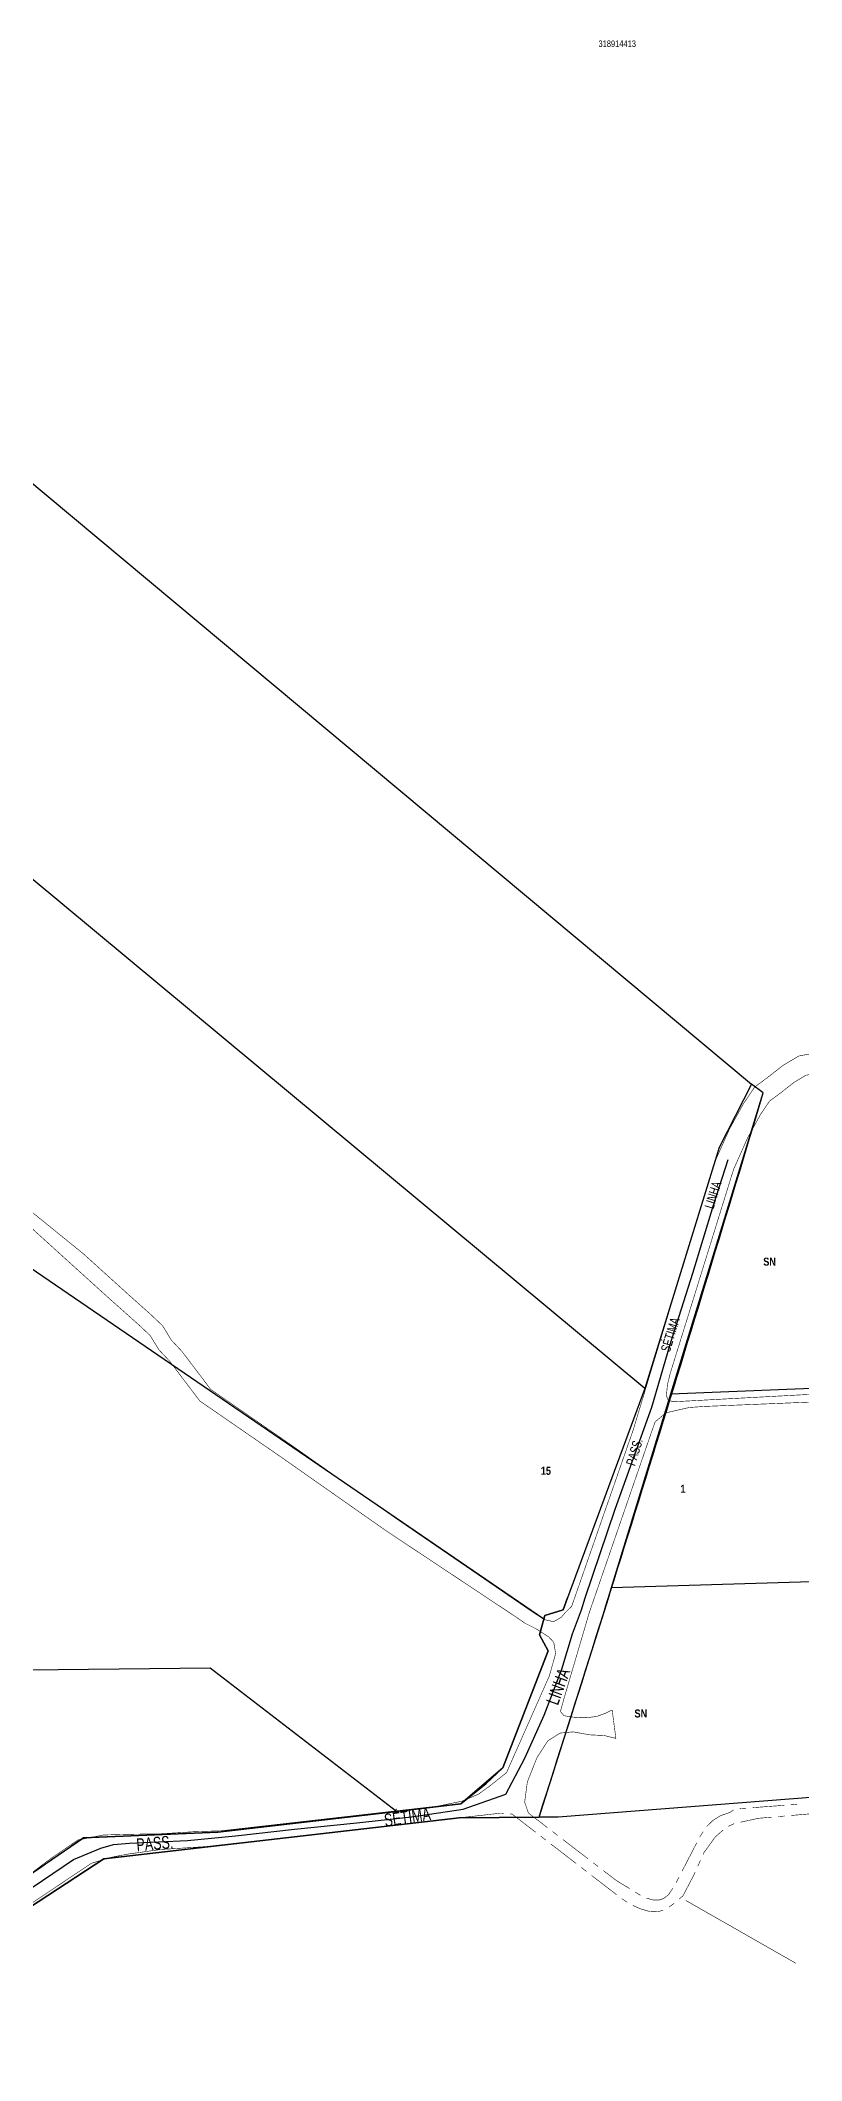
# Model space of a CAD drawing. Extents: x 204834 to 208707, y 4853033 to 4855981.
# Drawn here: x 207626 to 207864, y 4854727 to 4855358 of the extents above; entities that cross this region are included whole.
import ezdxf
from ezdxf.enums import TextEntityAlignment as Align

# ---------------------------------------------------------------- set-up
doc = ezdxf.new("R2010")
doc.units = 0
doc.header["$LTSCALE"] = 1.5
doc.header["$MEASUREMENT"] = 0
doc.linetypes.add('PHANTOMX2', pattern=[5, 2.5, -0.5, 0.5, -0.5, 0.5, -0.5])
for name, color, linetype in [('CD-MALHA-LOTES', 40, 'CONTINUOUS'), ('CD_TXT_QUADRA', 7, 'CONTINUOUS'), ('HD-VALAS-DRENOS', 170, 'CONTINUOUS'), ('RU-QUADRAS', 6, 'CONTINUOUS'), ('SV-EIXO-RUA-N-PAV', 6, 'CONTINUOUS'), ('SV-RUA-NAO-PAV-S-GUIA-C-GUIA', 7, 'PHANTOMX2'), ('SV-TXT-RUA-N-PAV-S-GUIA-C-GUIA', 7, 'CONTINUOUS'), ('Th_NmrPort', 7, 'CONTINUOUS')]:
    doc.layers.add(name, color=color, linetype=linetype)
doc.styles.add('ARIAL', font='ARIAL.TTF')
doc.styles.get("Standard").update_dxf_attribs({"font": 'swisscbo.ttf'})

msp = doc.modelspace()

# ---------------------------------------------------------------- linework, layer by layer
at = {"layer": 'CD-MALHA-LOTES', "linetype": 'Continuous'}
for p, q in [((207504.54, 4855318.18), (207847.9, 4855031.54)), ((207814.57, 4854936.47), (207446.27, 4855242.52)), ((207783.03, 4854864.42), (207373.95, 4855143.87)), ((207822.76, 4854934.88), (207851.62, 4855028.92)), ((207847.9, 4855031.54), (207837.88, 4855011.8)), ((207851.62, 4855028.92), (207847.9, 4855031.54)), ((207837.88, 4855011.8), (207814.57, 4854936.47)), ((207814.57, 4854936.47), (207790.47, 4854871.12)), ((207804.19, 4854874.36), (207822.76, 4854934.88)), ((207822.76, 4854934.88), (207892.56, 4854937.61)), ((207804.19, 4854874.36), (208115.12, 4854883.81)), ((207781.51, 4854802.58), (207803.2, 4854871.05)), ((207789.05, 4854867.39), (207790.47, 4854871.12)), ((207803.2, 4854871.05), (207804.19, 4854874.36)), ((207781.71, 4854859.6), (207783.03, 4854864.42)), ((207783.03, 4854864.42), (207783.34, 4854865.56)), ((207783.34, 4854865.56), (207789.05, 4854867.39)), ((207784.42, 4854854.55), (207781.71, 4854859.6)), ((207770.16, 4854818.02), (207784.42, 4854854.55)), ((207678.71, 4854849.13), (207518.57, 4854847.34)), ((207736.99, 4854804.41), (207678.71, 4854849.13)), ((207757.06, 4854806.75), (207764.94, 4854813.08)), ((207764.94, 4854813.08), (207770.16, 4854818.02)), ((207961.9, 4854816.27), (207787.51, 4854802.62)), ((207736.99, 4854804.41), (207757.06, 4854806.75)), ((207756.5, 4854802.36), (207645.46, 4854789.64)), ((207681.1, 4854797.9), (207736.99, 4854804.41)), ((207781.51, 4854802.58), (207756.5, 4854802.36)), ((207787.51, 4854802.62), (207781.51, 4854802.58)), ((207617.33, 4854781.23), (207639.06, 4854796.19)), ((207639.06, 4854796.19), (207681.1, 4854797.9)), ((207645.46, 4854789.64), (207619.2, 4854772.4))]:
    msp.add_line(p, q, dxfattribs=at)
at = {"layer": 'HD-VALAS-DRENOS', "const_width": 0.18}
msp.add_lwpolyline([(207861.8, 4854756.98), (207827.41, 4854776.59)], dxfattribs=at)
at = {"layer": 'RU-QUADRAS', "linetype": 'Continuous'}
msp.add_lwpolyline([(207620.18, 4854720.57), (207615.97, 4854763.51), (207619.2, 4854772.4), (207645.46, 4854789.64), (207756.5, 4854802.36), (207781.51, 4854802.58, 0.00459), (207851.62, 4855028.92), (207847.9, 4855031.54), (207837.88, 4855011.8), (207814.57, 4854936.47), (207790.47, 4854871.13), (207789.05, 4854867.39), (207783.34, 4854865.56), (207781.71, 4854859.6), (207784.42, 4854854.55), (207770.16, 4854818.02), (207757.06, 4854806.75), (207681.1, 4854797.9), (207639.06, 4854796.19, -0.016706), (207596.98, 4854768.2), (207581.18, 4854762.47, 0.004633), (207395.12, 4854762.59), (207227.52, 4854748.68), (207155.11, 4854741.99)], format="xyb", dxfattribs=at)
at = {"layer": 'SV-EIXO-RUA-N-PAV'}
for points in [[(207795.97, 4854871.12), (207805.32, 4854898.87), (207816.83, 4854930.64), (207822.45, 4854949.99), (207829.56, 4854972.53), (207836.08, 4854993.77), (207840.62, 4855008.04)], [(207623.03, 4854780.65), (207635.98, 4854789.35), (207644.47, 4854792.96), (207648.5, 4854794.02), (207653.49, 4854794.47), (207671.59, 4854795.29), (207686.6, 4854796.78), (207705.07, 4854798.91), (207724.6, 4854800.82), (207741.69, 4854802.73), (207757.82, 4854805.06), (207765.46, 4854807.82), (207771.19, 4854809.84), (207777.13, 4854821.09), (207783.08, 4854834.46), (207788.6, 4854848.89), (207791.99, 4854859.93), (207794.75, 4854867.36), (207795.97, 4854871.12)]]:
    msp.add_lwpolyline(points, dxfattribs=at)
at = {"layer": 'SV-RUA-NAO-PAV-S-GUIA-C-GUIA', "linetype": 'PHANTOMX2', "const_width": 0.18}
for points in [[(207889.46, 4855041.96), (207876.96, 4855042.07), (207869.48, 4855041.61), (207862.77, 4855040.39), (207857.76, 4855037.42), (207852.78, 4855033.52), (207848.99, 4855030.74), (207845.43, 4855025.48), (207841.1, 4855017.65), (207836.45, 4855007.23), (207824.25, 4854967.26)], [(207830.65, 4854967.31), (207842.36, 4855005), (207846.75, 4855014.84), (207850.81, 4855022.18), (207853.6, 4855026.3), (207856.59, 4855028.49), (207861.33, 4855032.2), (207865.01, 4855034.38), (207870.25, 4855035.34), (207877.13, 4855035.76), (207889.41, 4855035.66)], [(207619.55, 4854989.62), (207635.65, 4854975.03), (207645.75, 4854965.89), (207656.65, 4854956.16), (207659.94, 4854953.06), (207662.62, 4854948.67), (207666.2, 4854944.85), (207669.93, 4854939.91), (207675.46, 4854932.62), (207700.88, 4854915.09), (207733.57, 4854892.17), (207765.28, 4854871.13)], [(207621.78, 4854992.59), (207639.05, 4854978.6), (207653.05, 4854965.94), (207659.97, 4854959.77), (207663.78, 4854956.17), (207666.54, 4854951.66), (207669.95, 4854948.01), (207673.84, 4854942.87), (207678.89, 4854936.21), (207703.68, 4854919.11), (207736.36, 4854896.2), (207772.98, 4854871.13)], [(207824.25, 4854967.26), (207816.92, 4854943.26), (207810.93, 4854923.47), (207792.65, 4854871.12)], [(207798.82, 4854871.12), (207816.78, 4854923.16), (207817.82, 4854926.08), (207821.18, 4854928.92), (207828.41, 4854930.57), (207832.92, 4854930.9), (207892.53, 4854933.35), (207892.47, 4854936.1), (207823.49, 4854932.37), (207821.87, 4854932.87), (207821.35, 4854934.33), (207821.66, 4854937.68), (207822.55, 4854941.28), (207830.65, 4854967.31)]]:
    msp.add_lwpolyline(points, dxfattribs=at)
at = {"layer": 'SV-RUA-NAO-PAV-S-GUIA-C-GUIA', "const_width": 0.18}
for points in [[(207765.28, 4854871.13), (207774.42, 4854865.06), (207777.22, 4854863.14), (207780.52, 4854861.49), (207784.51, 4854858.95), (207786.11, 4854857.26), (207786.72, 4854853.71), (207784.74, 4854846.73), (207771.36, 4854816.53), (207766.35, 4854812.52), (207762.66, 4854809.83), (207757.52, 4854807.63), (207750.06, 4854806.08), (207682.32, 4854798.36), (207673.69, 4854798.07), (207663.59, 4854797.42), (207653.31, 4854797.26), (207645.4, 4854797.04), (207637.39, 4854795.5), (207628.54, 4854789.46), (207616.5, 4854780.35)], [(207792.65, 4854871.13), (207791.73, 4854868.48), (207789.84, 4854866.66), (207788.51, 4854865.06), (207786.06, 4854863.67), (207783.23, 4854864.33), (207780.44, 4854866.05), (207777.42, 4854868.09), (207772.98, 4854871.13)], [(207804.38, 4854836.11), (207802.2, 4854835.02), (207799.5, 4854834.06), (207796.27, 4854833.67), (207794.37, 4854833.7), (207791.71, 4854833.89), (207789.34, 4854834.3), (207788.2, 4854835.6), (207789.44, 4854840.08), (207797.25, 4854866.58), (207798.82, 4854871.13)], [(207778.19, 4854803.91), (207777.03, 4854807.31), (207777.86, 4854813.6), (207780.86, 4854821.17), (207784.26, 4854826.44), (207788.1, 4854828.87), (207792.2, 4854829.26), (207797.34, 4854828.33), (207801.88, 4854828.11), (207805.55, 4854827.22), (207804.38, 4854836.11)], [(207858.24, 4854806.32), (207848.27, 4854805.57)], [(207862.23, 4854806.62), (207860.23, 4854806.47)], [(207768.81, 4854803.78), (207677.18, 4854793.4), (207663.19, 4854792.51), (207652.81, 4854791.05), (207647.47, 4854790), (207641.54, 4854788.2), (207621.56, 4854774.83), (207617.18, 4854769.78), (207615.88, 4854762.53), (207616.49, 4854754.44), (207617.87, 4854748.45), (207618.43, 4854743.89)], [(207769.43, 4854803.76), (207768.81, 4854803.78)], [(207770.43, 4854803.72), (207769.43, 4854803.76)], [(207773.06, 4854803.61), (207772.43, 4854803.64)], [(207773.35, 4854803.38), (207773.06, 4854803.61)], [(207780.48, 4854797.89), (207773.35, 4854803.38)], [(207778.61, 4854803.59), (207778.19, 4854803.91)], [(207784.16, 4854799.33), (207778.61, 4854803.59)], [(207835.96, 4854801.64), (207833.95, 4854799.71)], [(207836.14, 4854801.75), (207835.96, 4854801.64)], [(207838.22, 4854803.05), (207836.14, 4854801.75)], [(207838.74, 4854803.23), (207838.22, 4854803.05)], [(207841.13, 4854804.07), (207838.74, 4854803.23)], [(207842.55, 4854800.59), (207840.73, 4854799.75)], [(207841.53, 4854804.32), (207841.13, 4854804.07)], [(207842.37, 4854804.85), (207841.53, 4854804.32)], [(207846.27, 4854805.42), (207844.28, 4854805.27)], [(207845.27, 4854801.2), (207844.5, 4854801.03)], [(207845.47, 4854801.24), (207845.27, 4854801.2)], [(207850.05, 4854802.25), (207845.47, 4854801.24)], [(207850.36, 4854802.28), (207850.05, 4854802.25)], [(207854.35, 4854802.62), (207850.36, 4854802.28)], [(207858.33, 4854802.96), (207856.34, 4854802.79)], [(207870.29, 4854803.99), (207860.33, 4854803.13)], [(207783.65, 4854795.44), (207782.06, 4854796.66)], [(207793.15, 4854788.11), (207785.23, 4854794.22)], [(207787.33, 4854796.89), (207785.75, 4854798.11)], [(207796.85, 4854789.59), (207788.92, 4854795.68)], [(207830.83, 4854794.6), (207826.24, 4854785.72)], [(207831.87, 4854796.6), (207831.75, 4854796.38)], [(207832.28, 4854797.23), (207831.87, 4854796.6)], [(207832.83, 4854798.06), (207832.28, 4854797.23)], [(207836.62, 4854796.43), (207833.29, 4854791.82)], [(207836.86, 4854796.64), (207836.62, 4854796.43)], [(207839.1, 4854798.63), (207836.86, 4854796.64)], [(207796.32, 4854785.67), (207794.73, 4854786.89)], [(207800.02, 4854787.15), (207798.44, 4854788.37)], [(207831.99, 4854789.13), (207831.17, 4854787.3)], [(207833.05, 4854791.49), (207832.81, 4854790.95)], [(207833.29, 4854791.82), (207833.05, 4854791.49)], [(207805.82, 4854778.34), (207797.9, 4854784.45)], [(207805.58, 4854782.89), (207801.61, 4854785.94)], [(207806.43, 4854782.37), (207805.58, 4854782.89)], [(207809.85, 4854780.29), (207806.43, 4854782.37)], [(207825.32, 4854783.94), (207824.4, 4854782.17)], [(207829.92, 4854784.52), (207826.69, 4854778.36)], [(207829.94, 4854784.57), (207829.92, 4854784.52)], [(207830.35, 4854785.48), (207829.94, 4854784.57)], [(207809.09, 4854776.04), (207807.42, 4854777.14)], [(207810.88, 4854775.02), (207810.82, 4854775.05)], [(207811.73, 4854774.64), (207810.88, 4854775.02)], [(207811.9, 4854779.02), (207811.55, 4854779.23)], [(207813.14, 4854774), (207811.73, 4854774.64)], [(207812.4, 4854778.71), (207811.9, 4854779.02)], [(207813.18, 4854778.24), (207812.4, 4854778.71)], [(207813.26, 4854778.2), (207813.18, 4854778.24)], [(207817.34, 4854776.7), (207815.06, 4854777.33)], [(207817.97, 4854776.7), (207817.34, 4854776.7)], [(207819.01, 4854776.71), (207817.97, 4854776.7)], [(207819.92, 4854777.01), (207819.01, 4854776.71)], [(207820.44, 4854777.18), (207819.92, 4854777.01)], [(207820.8, 4854777.45), (207820.44, 4854777.18)], [(207821.94, 4854778.32), (207820.8, 4854777.45)], [(207822.26, 4854778.79), (207821.94, 4854778.32)], [(207822.74, 4854774.93), (207822.15, 4854774.49)], [(207823.38, 4854780.45), (207822.26, 4854778.79)], [(207822.95, 4854775.1), (207822.74, 4854774.93)], [(207823.73, 4854775.72), (207822.95, 4854775.1)], [(207826.52, 4854778.03), (207825.27, 4854776.99)], [(207826.69, 4854778.36), (207826.52, 4854778.03)], [(207813.58, 4854773.87), (207813.14, 4854774)], [(207816.02, 4854773.16), (207813.58, 4854773.87)], [(207816.47, 4854773.13), (207816.02, 4854773.16)], [(207817.53, 4854773.06), (207816.47, 4854773.13)], [(207818.47, 4854773.14), (207817.53, 4854773.06)], [(207819.04, 4854773.18), (207818.47, 4854773.14)], [(207819.45, 4854773.3), (207819.04, 4854773.18)], [(207820.41, 4854773.57), (207819.45, 4854773.3)]]:
    msp.add_lwpolyline(points, dxfattribs=at)

# ---------------------------------------------------------------- texts
at = {"layer": 'CD_TXT_QUADRA', "linetype": 'Continuous', "style": 'ARIAL', "width": 0.7}
msp.add_text('318914413', height=2, dxfattribs=at).set_placement((207800.11, 4855355.61))
at = {"layer": 'SV-TXT-RUA-N-PAV-S-GUIA-C-GUIA', "style": 'ARIAL', "width": 0.7}
for s, height, rotation, p in [('PASS.                                   SÉTIMA                                            LINHA', 3, 73, (207811.52, 4854912.13)), ('LINHA', 4, 70, (207787.4, 4854837.33)), ('SÉTIMA', 4, 8.42056, (207733.44, 4854799.6)), ('PASS.', 4, 5, (207655.81, 4854791.94))]:
    msp.add_text(s, height=height, rotation=rotation, dxfattribs=at).set_placement(p)
at = {"layer": 'Th_NmrPort', "color": 1}
for s, p in [('SN', (207851.62, 4854976.14)), ('15', (207782.07, 4854910.81)), ('1', (207825.71, 4854905.18)), ('SN', (207811.36, 4854835))]:
    msp.add_text(s, height=2.5, dxfattribs=at).set_placement(p, align=Align.MIDDLE_LEFT)

doc.saveas('drawing.dxf')
